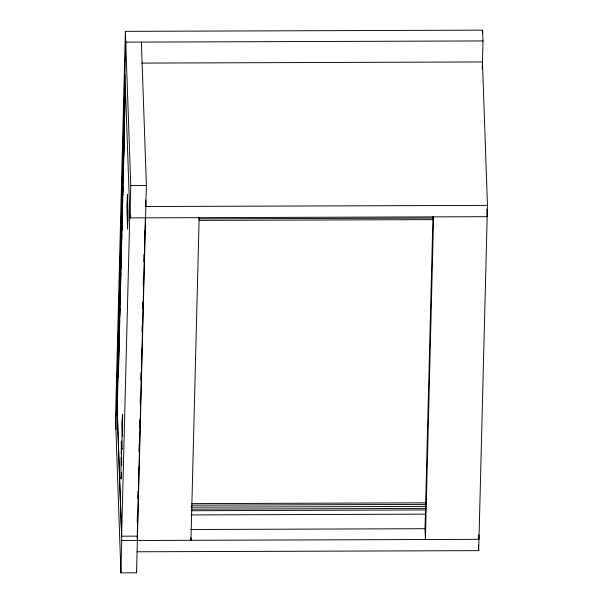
<?xml version="1.0" encoding="UTF-8"?>
<svg xmlns="http://www.w3.org/2000/svg" width="603" height="603" viewBox="0 0 603 603"><rect width="100%" height="100%" fill="white"/><g stroke="black" fill="none" stroke-linecap="round" stroke-linejoin="round"><path stroke-width="0.9" d="M117.299 378.375L117.321 374.161M121.075 457.293L120.977 479.031L121.61 472.586M122.53 436.27L122.62 414.397L122.002 420.969M482.272 69.149L482.988 40.944L482.611 30.15L125.379 31.348L115.535 418.618L120.924 572.85L136.549 572.797L146.393 185.528L141.388 42.089M115.912 429.419L125.756 42.142L482.988 40.944M116.801 399.035L117.14 385.656L117.276 397.581M117.743 366.059L117.849 362.064M117.464 387.292L117.743 379.521M117.284 397.558L117.178 401.688L116.816 398.824M117.495 389.063L117.397 392.96L117.366 376.845L117.728 379.732M117.947 371.463L117.849 375.285L117.789 360.255L117.841 362.162M125.371 88.061L117.201 409.407L121.633 536.188L137.258 536.135L145.353 217.608M118.278 374.357L119.304 334.062M119.424 329.306L119.628 321.369M119.748 316.613L119.952 308.676M120.072 303.92L120.276 295.983M120.396 291.226L120.849 273.242M120.969 268.478L121.173 260.549M121.293 255.785L121.497 247.856M121.618 243.092L121.821 235.162M121.942 230.399L122.394 212.414M122.515 207.651L122.718 199.721M122.839 194.965L123.042 187.028M123.163 182.272L123.366 174.335M123.487 169.579L124.512 129.276M121.791 421.55L122.13 449.182L121.987 448.172M121.633 536.188L129.796 214.841M120.924 572.85L121.746 540.537L116.733 397.098M486.915 209.196L487.179 216.696L129.947 217.894L130.768 185.581L125.379 31.348M137.19 522.16L137.356 515.573M137.786 498.643L137.974 491.121M138.381 475.126L138.577 467.604M138.976 451.609L139.172 444.087M139.602 427.158L139.79 419.628M140.198 403.641L140.393 396.111M140.801 380.124L140.989 372.601M141.396 356.607L141.584 349.084M142.014 332.147L142.187 325.567M142.617 308.638L142.783 302.05M143.213 285.121L143.401 277.591M143.808 261.604L144.004 254.074M144.411 238.087L144.599 230.565M199.156 217.66L190.955 540.303L190.865 537.605M432.954 216.424L425.017 528.718L425.394 539.519L433.595 216.876M482.543 32.969L482.611 30.15M137.085 551.79L478.692 550.645L487.465 205.382L482.453 61.951L141.795 63.096M130.768 185.581L146.393 185.528M487.465 205.382L145.858 206.528L145.632 199.97M198.357 218.859L433.572 218.067M199.088 220.404L433.519 219.62M191.89 503.618L426.321 502.834M191.814 505.171L426.087 504.387M190.993 507.176L426.057 506.392M191.92 509.181L426.193 508.397M191.709 510.733L426.14 509.942M191.603 514.932L425.092 514.148M190.638 529.509L424.957 528.718M121.746 540.537L478.978 539.338L478.812 534.65M121.535 463.971L121.716 465.448L121.361 440.997L121.218 454.383M478.488 545.022L478.692 550.645M124.934 74.463L129.947 217.894M124.399 126.193L118.392 377.448L118.173 371.275M127.165 202.616L127.813 221.128M137.213 535.796L137.371 540.484M136.489 570.92L136.549 572.797M117.751 365.953L117.932 371.569M117.502 371.757L117.555 373.272M117.472 387.254L117.487 389.101M117.246 377.116L117.261 380.018M117.502 382.136L117.434 384.842L117.381 380.862L117.502 382.136M127.376 194.543L126.962 210.696L127.61 229.208L128.017 213.047L127.376 194.543"/></g></svg>
